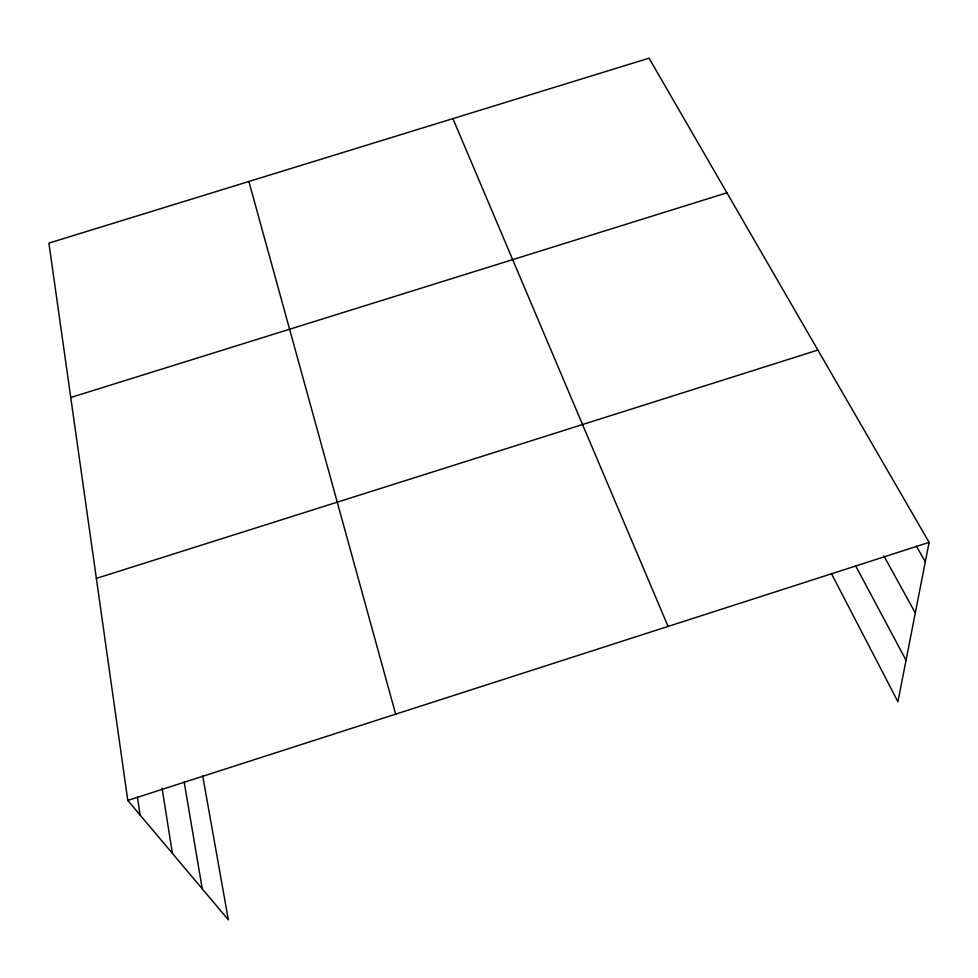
<?xml version="1.0" encoding="UTF-8"?>
<svg xmlns="http://www.w3.org/2000/svg" width="978" height="978" viewBox="0 0 978 978"><rect width="100%" height="100%" fill="white"/><g stroke="black" fill="none" stroke-linecap="round" stroke-linejoin="round"><path stroke-width="1.47" d="M202.715 775.847L228.339 919.821L127.788 800.432L48.9 243.106L649.05 58.179L929.1 542.362L897.926 701.727L831.324 573.401M127.788 800.432L929.1 542.362M96.357 578.414L817.877 350.063M70.758 397.508L726.911 192.8M916.337 546.079L925.298 561.788M883.892 555.956L915.298 612.949M855.884 566.274L906.044 660.272M452.912 118.619L668.084 626.421M248.877 181.48L395.662 714.16M184.17 781.813L202.25 888.843M162.091 788.195L172.397 853.403M137.421 796.936L140.074 815.016"/></g></svg>
